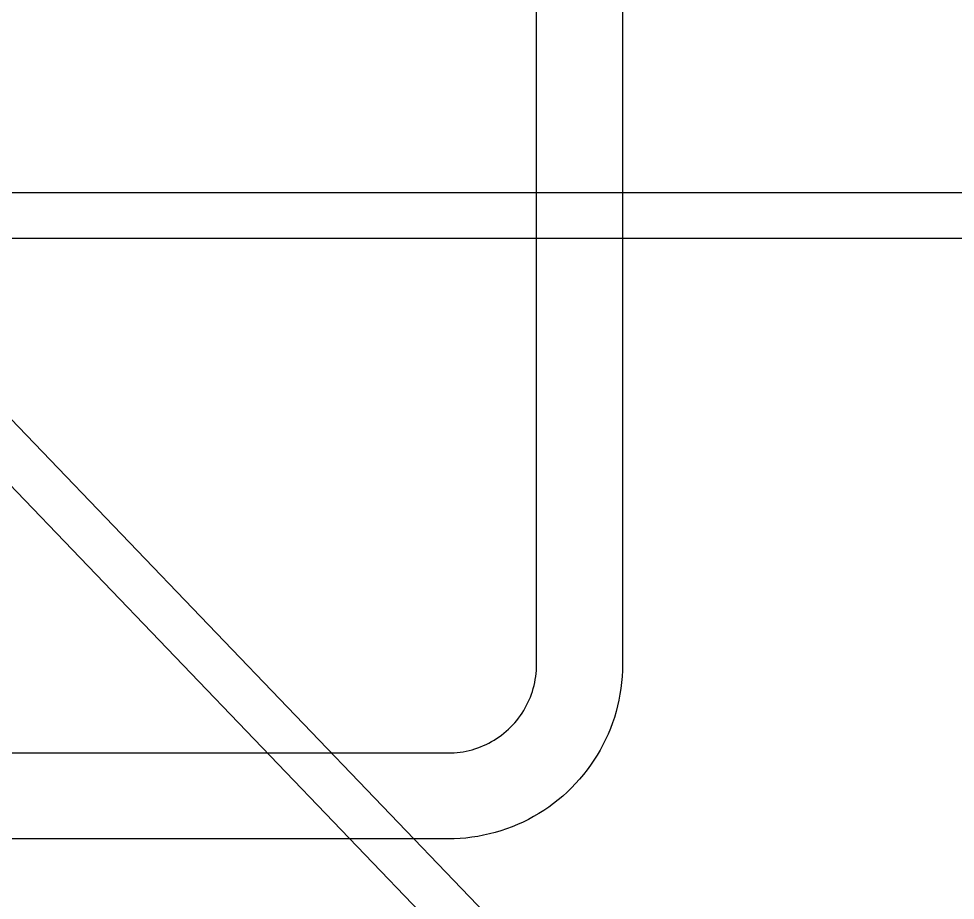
# Model space of a CAD drawing. Header units: centimetres. Extents: x 26200 to 152500, y -600 to 9300.
# Drawn here: x 135443.3 to 135541.4, y 6016.7 to 6109 of the extents above; entities that cross this region are included whole.
import ezdxf

# ---------------------------------------------------------------- set-up
doc = ezdxf.new("R2010")
doc.units = ezdxf.units.CM
doc.layers.add('ROTAS-MIMARI-KESIT', color=8, linetype='Continuous')

msp = doc.modelspace()

# ---------------------------------------------------------------- linework, layer by layer
at = {"layer": 'ROTAS-MIMARI-KESIT'}
for points in [[(135497.543, 6041.394), (135497.543, 6122.372)], [(135506.543, 6122.372), (135506.543, 6041.394)], [(135422.81, 6089.409), (135425.81, 6089.409), (135427.81, 6090.824), (135567.943, 6090.824), (135569.943, 6089.409), (135572.943, 6089.409)], [(135572.943, 6087.409), (135569.943, 6087.409), (135567.943, 6085.994), (135427.81, 6085.994), (135425.81, 6087.409), (135422.81, 6087.409)], [(135506.543, 6041.394), (135506.533, 6040.771), (135506.501, 6040.149), (135506.448, 6039.528), (135506.373, 6038.909), (135506.278, 6038.294), (135506.161, 6037.681), (135506.024, 6037.073), (135505.866, 6036.471), (135505.688, 6035.874), (135505.489, 6035.283), (135505.271, 6034.699), (135505.032, 6034.124), (135504.774, 6033.556), (135504.497, 6032.998), (135504.201, 6032.45), (135503.886, 6031.912), (135503.554, 6031.385), (135503.203, 6030.87), (135502.835, 6030.367), (135502.45, 6029.877), (135502.048, 6029.4), (135501.631, 6028.938), (135501.198, 6028.49), (135500.75, 6028.057), (135500.287, 6027.639), (135499.811, 6027.238), (135499.321, 6026.853), (135498.818, 6026.485), (135498.302, 6026.134), (135497.776, 6025.801), (135497.238, 6025.487), (135496.689, 6025.19), (135496.131, 6024.913), (135495.564, 6024.655), (135494.988, 6024.417), (135494.405, 6024.198), (135493.814, 6024), (135493.217, 6023.821), (135492.614, 6023.663), (135492.006, 6023.526), (135491.394, 6023.41), (135490.778, 6023.314), (135490.16, 6023.24), (135489.539, 6023.187), (135488.916, 6023.155), (135488.293, 6023.144)], [(135488.293, 6032.144), (135488.609, 6032.15), (135488.924, 6032.166), (135489.239, 6032.193), (135489.553, 6032.231), (135489.865, 6032.279), (135490.175, 6032.338), (135490.483, 6032.407), (135490.789, 6032.487), (135491.091, 6032.578), (135491.391, 6032.678), (135491.687, 6032.789), (135491.978, 6032.91), (135492.266, 6033.041), (135492.549, 6033.181), (135492.827, 6033.332), (135493.099, 6033.491), (135493.366, 6033.66), (135493.627, 6033.837), (135493.882, 6034.024), (135494.131, 6034.219), (135494.372, 6034.423), (135494.607, 6034.634), (135494.834, 6034.854), (135495.053, 6035.081), (135495.265, 6035.315), (135495.469, 6035.557), (135495.664, 6035.805), (135495.85, 6036.06), (135496.028, 6036.321), (135496.197, 6036.588), (135496.356, 6036.861), (135496.506, 6037.139), (135496.647, 6037.422), (135496.777, 6037.709), (135496.898, 6038.001), (135497.009, 6038.297), (135497.11, 6038.596), (135497.2, 6038.899), (135497.28, 6039.204), (135497.35, 6039.512), (135497.409, 6039.823), (135497.457, 6040.135), (135497.495, 6040.448), (135497.522, 6040.763), (135497.538, 6041.079), (135497.543, 6041.394)], [(135425.955, 6032.144), (135488.293, 6032.144)], [(135488.293, 6023.144), (135425.955, 6023.144)]]:
    msp.add_lwpolyline(points, dxfattribs=at)
msp.add_lwpolyline([(135422.27, 6086.143), (135424.347, 6083.978), (135426.753, 6083.515), (135572.485, 5931.647), (135572.849, 5929.224), (135574.926, 5927.06), (135573.483, 5925.675), (135571.406, 5927.839), (135569, 5928.303), (135423.268, 6080.171), (135422.904, 6082.594), (135420.827, 6084.758)], close=True, dxfattribs=at)

doc.saveas('drawing.dxf')
